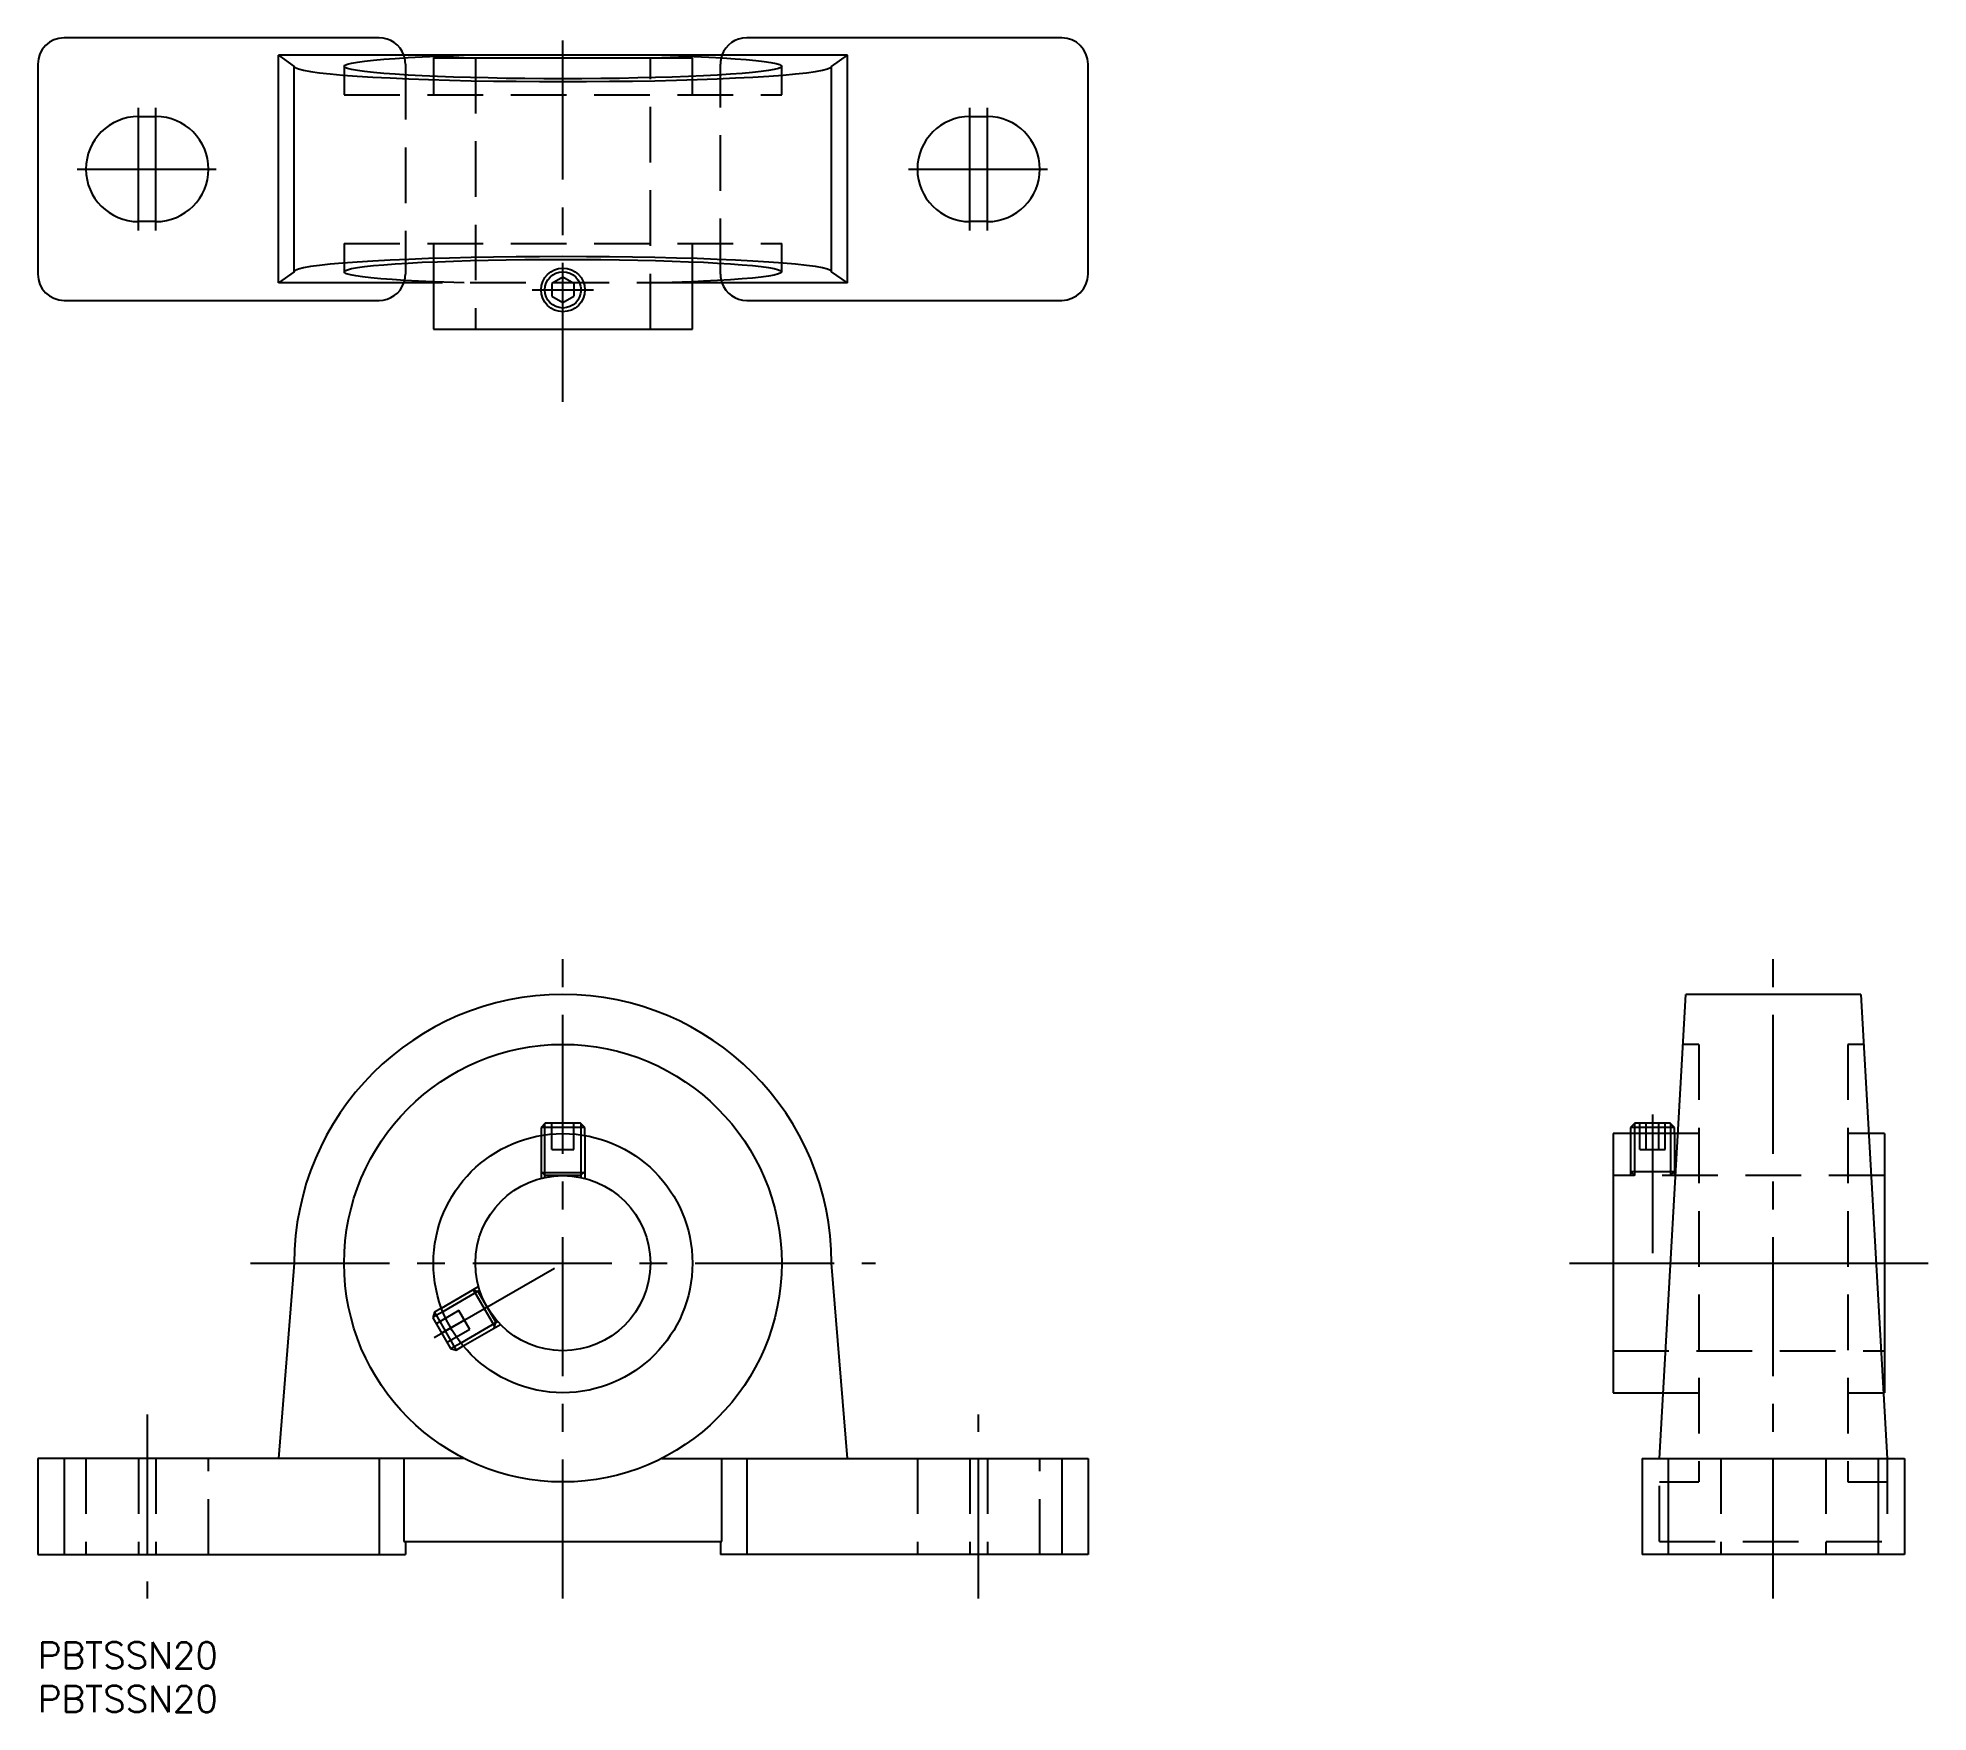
# Model space of a CAD drawing. Extents: x 0 to 216, y -8 to 183.
import ezdxf

# ---------------------------------------------------------------- set-up
doc = ezdxf.new("R2010")
doc.units = 0
doc.header["$LTSCALE"] = 0.5
doc.linetypes.add('CENTER', pattern=[50.8, 31.75, -6.35, 6.35, -6.35])
doc.linetypes.add('DASHED', pattern=[19.05, 12.7, -6.35])
for name, color, linetype in [('MSM_CENTER', 1, 'CENTER'), ('MSM_CONTINUOUS', 7, 'CONTINUOUS'), ('MSM_DASHED', 4, 'DASHED'), ('MSM_NARROW', 5, 'CONTINUOUS'), ('MSM_PART_NUMBER', 7, 'CONTINUOUS')]:
    doc.layers.add(name, color=color, linetype=linetype)
doc.styles.get("Standard").update_dxf_attribs({"font": 'txt.shx', "height": 3, "bigfont": 'bigfont.shx'})

msp = doc.modelspace()

# ---------------------------------------------------------------- linework, layer by layer
at = {"layer": 'MSM_CENTER'}
for p, q in [((60, 141.7), (60, 183)), ((11.5, 161.3), (11.5, 175.3)), ((13.5, 161.3), (13.5, 175.3)), ((106.5, 161.3), (106.5, 175.3)), ((108.5, 161.3), (108.5, 175.3)), ((4.5, 168.3), (20.5, 168.3)), ((99.5, 168.3), (115.5, 168.3)), ((56.5, 154.5), (63.5, 154.5)), ((60, 5), (60, 79)), ((198.3, 5), (198.3, 79)), ((184.5, 60.3), (184.5, 43.3)), ((24.3, 43.3), (95.7, 43.3)), ((45.28, 34.8), (60, 43.3)), ((175, 43.3), (216, 43.3)), ((12.5, 26), (12.5, 5)), ((107.5, 5), (107.5, 26))]:
    msp.add_line(p, q, dxfattribs=at)
at = {"layer": 'MSM_CONTINUOUS'}
for p, q in [((39, 183.3), (3, 183.3)), ((117, 183.3), (81, 183.3)), ((0, 180.3), (0, 156.3)), ((27.5, 155.3), (27.5, 181.3)), ((27.5, 181.3), (29.3, 180.04)), ((92.5, 181.3), (27.5, 181.3)), ((29.3, 156.56), (29.3, 180.04)), ((29.3, 180.04), (29.42, 179.89)), ((29.42, 179.89), (29.77, 179.74)), ((29.77, 179.74), (30.35, 179.59)), ((30.35, 179.59), (31.15, 179.44)), ((31.15, 179.44), (32.18, 179.3)), ((32.18, 179.3), (33.41, 179.17)), ((35, 180.04), (35.1, 180.16)), ((35.1, 179.91), (35, 180.04)), ((35.1, 180.16), (35.38, 180.28)), ((35.38, 179.79), (35.1, 179.91)), ((35.38, 180.28), (35.85, 180.4)), ((35.85, 179.67), (35.38, 179.79)), ((35.85, 180.4), (36.51, 180.52)), ((36.51, 179.55), (35.85, 179.67)), ((36.51, 180.52), (37.34, 180.64)), ((37.34, 179.44), (36.51, 179.55)), ((37.34, 180.64), (38.35, 180.75)), ((38.35, 179.33), (37.34, 179.44)), ((38.35, 180.75), (39.52, 180.85)), ((39.52, 179.23), (38.35, 179.33)), ((39.52, 180.85), (40.85, 180.95)), ((40.85, 180.95), (42.32, 181.04)), ((42.32, 181.04), (43.93, 181.12)), ((43.93, 181.12), (45.66, 181.2)), ((45.2, 181), (74.8, 181)), ((45.2, 181), (45.2, 178.9)), ((45.66, 181.2), (47.5, 181.26)), ((47.5, 181.26), (48.7, 181.3)), ((71.3, 181.3), (73.2, 181.24)), ((73.2, 181.24), (75, 181.17)), ((74.8, 178.9), (74.8, 181)), ((75, 181.17), (76.69, 181.09)), ((76.69, 181.09), (78.25, 181.01)), ((78.25, 181.01), (79.67, 180.91)), ((79.67, 180.91), (80.94, 180.81)), ((81.65, 179.33), (80.48, 179.23)), ((80.94, 180.81), (82.05, 180.7)), ((82.66, 179.44), (81.65, 179.33)), ((82.05, 180.7), (82.99, 180.59)), ((83.49, 179.55), (82.66, 179.44)), ((82.99, 180.59), (83.76, 180.48)), ((84.15, 179.67), (83.49, 179.55)), ((83.76, 180.48), (84.35, 180.36)), ((84.62, 179.79), (84.15, 179.67)), ((84.35, 180.36), (84.75, 180.24)), ((84.9, 179.91), (84.62, 179.79)), ((84.75, 180.24), (84.96, 180.11)), ((85, 180.04), (84.9, 179.91)), ((84.96, 180.11), (85, 180.04)), ((86.59, 179.17), (87.82, 179.3)), ((87.82, 179.3), (88.85, 179.44)), ((88.85, 179.44), (89.65, 179.59)), ((89.65, 179.59), (90.23, 179.74)), ((90.23, 179.74), (90.58, 179.89)), ((90.58, 179.89), (90.7, 180.04)), ((90.7, 180.04), (92.5, 181.3)), ((90.7, 156.56), (90.7, 180.04)), ((92.5, 155.3), (92.5, 181.3)), ((120, 156.3), (120, 180.3)), ((33.41, 179.17), (34.85, 179.04)), ((34.85, 179.04), (36.48, 178.92)), ((36.48, 178.92), (38.29, 178.81)), ((38.29, 178.81), (40.27, 178.71)), ((40.85, 179.13), (39.52, 179.23)), ((40.27, 178.71), (42.39, 178.61)), ((42.32, 179.04), (40.85, 179.13)), ((43.93, 178.95), (42.32, 179.04)), ((42.39, 178.61), (44.65, 178.53)), ((45.66, 178.88), (43.93, 178.95)), ((44.65, 178.53), (47.03, 178.46)), ((47.5, 178.81), (45.66, 178.88)), ((47.03, 178.46), (49.5, 178.4)), ((49.43, 178.76), (47.5, 178.81)), ((51.45, 178.71), (49.43, 178.76)), ((49.5, 178.4), (52.05, 178.36)), ((53.53, 178.67), (51.45, 178.71)), ((52.05, 178.36), (54.67, 178.33)), ((55.66, 178.64), (53.53, 178.67)), ((54.67, 178.33), (57.32, 178.31)), ((57.82, 178.63), (55.66, 178.64)), ((57.32, 178.31), (60, 178.3)), ((60, 178.62), (57.82, 178.63)), ((62.18, 178.63), (60, 178.62)), ((60, 178.3), (62.68, 178.31)), ((64.34, 178.64), (62.18, 178.63)), ((62.68, 178.31), (65.33, 178.33)), ((66.47, 178.67), (64.34, 178.64)), ((65.33, 178.33), (67.95, 178.36)), ((68.55, 178.71), (66.47, 178.67)), ((67.95, 178.36), (70.5, 178.4)), ((70.57, 178.76), (68.55, 178.71)), ((70.5, 178.4), (72.97, 178.46)), ((72.5, 178.81), (70.57, 178.76)), ((74.34, 178.88), (72.5, 178.81)), ((72.97, 178.46), (75.35, 178.53)), ((76.07, 178.95), (74.34, 178.88)), ((75.35, 178.53), (77.61, 178.61)), ((77.68, 179.04), (76.07, 178.95)), ((77.61, 178.61), (79.73, 178.71)), ((79.15, 179.13), (77.68, 179.04)), ((80.48, 179.23), (79.15, 179.13)), ((79.73, 178.71), (81.71, 178.81)), ((81.71, 178.81), (83.52, 178.92)), ((83.52, 178.92), (85.15, 179.04)), ((85.15, 179.04), (86.59, 179.17)), ((11.5, 174.3), (13.5, 174.3)), ((106.5, 174.3), (108.5, 174.3)), ((13.5, 162.3), (11.5, 162.3)), ((108.5, 162.3), (106.5, 162.3)), ((38.29, 157.79), (36.48, 157.68)), ((40.27, 157.89), (38.29, 157.79)), ((42.39, 157.99), (40.27, 157.89)), ((44.65, 158.07), (42.39, 157.99)), ((43.93, 157.65), (45.66, 157.72)), ((47.03, 158.14), (44.65, 158.07)), ((45.2, 157.7), (45.2, 150)), ((45.66, 157.72), (47.5, 157.79)), ((49.5, 158.2), (47.03, 158.14)), ((47.5, 157.79), (49.43, 157.84)), ((49.43, 157.84), (51.45, 157.89)), ((52.05, 158.24), (49.5, 158.2)), ((51.45, 157.89), (53.53, 157.93)), ((54.67, 158.27), (52.05, 158.24)), ((53.53, 157.93), (55.66, 157.96)), ((57.32, 158.29), (54.67, 158.27)), ((55.66, 157.96), (57.82, 157.97)), ((60, 158.3), (57.32, 158.29)), ((57.82, 157.97), (60, 157.98)), ((62.68, 158.29), (60, 158.3)), ((60, 157.98), (62.18, 157.97)), ((62.18, 157.97), (64.34, 157.96)), ((65.33, 158.27), (62.68, 158.29)), ((64.34, 157.96), (66.47, 157.93)), ((67.95, 158.24), (65.33, 158.27)), ((66.47, 157.93), (68.55, 157.89)), ((70.5, 158.2), (67.95, 158.24)), ((68.55, 157.89), (70.57, 157.84)), ((72.97, 158.14), (70.5, 158.2)), ((70.57, 157.84), (72.5, 157.79)), ((72.5, 157.79), (74.34, 157.72)), ((75.35, 158.07), (72.97, 158.14)), ((74.34, 157.72), (76.07, 157.65)), ((74.8, 150), (74.8, 157.7)), ((77.61, 157.99), (75.35, 158.07)), ((79.73, 157.89), (77.61, 157.99)), ((81.71, 157.79), (79.73, 157.89)), ((83.52, 157.68), (81.71, 157.79)), ((29.3, 156.56), (27.5, 155.3)), ((29.42, 156.71), (29.3, 156.56)), ((29.77, 156.86), (29.42, 156.71)), ((30.35, 157.01), (29.77, 156.86)), ((31.15, 157.16), (30.35, 157.01)), ((32.18, 157.3), (31.15, 157.16)), ((33.41, 157.43), (32.18, 157.3)), ((34.85, 157.56), (33.41, 157.43)), ((36.48, 157.68), (34.85, 157.56)), ((35, 156.56), (35.1, 156.69)), ((35.05, 156.47), (35, 156.56)), ((35.29, 156.35), (35.05, 156.47)), ((35.1, 156.69), (35.38, 156.81)), ((35.71, 156.23), (35.29, 156.35)), ((35.38, 156.81), (35.85, 156.93)), ((36.32, 156.11), (35.71, 156.23)), ((35.85, 156.93), (36.51, 157.05)), ((37.11, 155.99), (36.32, 156.11)), ((36.51, 157.05), (37.34, 157.16)), ((38.07, 155.88), (37.11, 155.99)), ((37.34, 157.16), (38.35, 157.27)), ((39.2, 155.78), (38.07, 155.88)), ((38.35, 157.27), (39.52, 157.37)), ((40.49, 155.68), (39.2, 155.78)), ((39.52, 157.37), (40.85, 157.47)), ((41.93, 155.58), (40.49, 155.68)), ((40.85, 157.47), (42.32, 157.56)), ((43.5, 155.5), (41.93, 155.58)), ((42.32, 157.56), (43.93, 157.65)), ((60, 155.94), (58.75, 155.22)), ((61.25, 155.22), (60, 155.94)), ((76.07, 157.65), (77.68, 157.56)), ((77.68, 155.56), (76.07, 155.48)), ((77.68, 157.56), (79.15, 157.47)), ((79.15, 155.65), (77.68, 155.56)), ((79.15, 157.47), (80.48, 157.37)), ((80.48, 155.75), (79.15, 155.65)), ((80.48, 157.37), (81.65, 157.27)), ((81.65, 155.85), (80.48, 155.75)), ((81.65, 157.27), (82.66, 157.16)), ((82.66, 155.96), (81.65, 155.85)), ((82.66, 157.16), (83.49, 157.05)), ((83.49, 156.08), (82.66, 155.96)), ((83.49, 157.05), (84.15, 156.93)), ((84.15, 156.2), (83.49, 156.08)), ((85.15, 157.56), (83.52, 157.68)), ((84.15, 156.93), (84.62, 156.81)), ((84.62, 156.32), (84.15, 156.2)), ((84.62, 156.81), (84.9, 156.69)), ((84.9, 156.44), (84.62, 156.32)), ((84.9, 156.69), (85, 156.56)), ((85, 156.56), (84.9, 156.44)), ((86.59, 157.43), (85.15, 157.56)), ((87.82, 157.3), (86.59, 157.43)), ((88.85, 157.16), (87.82, 157.3)), ((89.65, 157.01), (88.85, 157.16)), ((90.23, 156.86), (89.65, 157.01)), ((90.58, 156.71), (90.23, 156.86)), ((90.7, 156.56), (90.58, 156.71)), ((92.5, 155.3), (90.7, 156.56)), ((45.2, 155.3), (27.5, 155.3)), ((45.2, 155.42), (43.5, 155.5)), ((58.75, 155.22), (58.75, 153.78)), ((58.75, 153.78), (60, 153.06)), ((60, 153.06), (61.25, 153.78)), ((61.25, 155.22), (61.25, 153.78)), ((76.07, 155.48), (74.8, 155.42)), ((92.5, 155.3), (74.8, 155.3)), ((3, 153.3), (39, 153.3)), ((81, 153.3), (117, 153.3)), ((45.2, 150), (74.8, 150)), ((185.3, 21), (188.3, 74)), ((208.3, 74), (188.3, 74)), ((208.3, 74), (211.3, 21)), ((57.99, 59.3), (57.5, 58.81)), ((57.5, 58.81), (57.5, 57.89)), ((62.5, 58.81), (57.5, 58.81)), ((62.01, 59.3), (57.99, 59.3)), ((62.5, 58.81), (62.01, 59.3)), ((62.5, 57.89), (62.5, 58.81)), ((182.49, 59.3), (182, 58.81)), ((182, 58.81), (182, 58.1)), ((187, 58.81), (182, 58.81)), ((186.51, 59.3), (182.49, 59.3)), ((187, 58.81), (186.51, 59.3)), ((187, 58.1), (187, 58.81)), ((187.4, 58.1), (180, 58.1)), ((180, 58.1), (180, 28.5)), ((211, 58.1), (209.2, 58.1)), ((211, 58.1), (211, 28.5)), ((29.3, 43.3), (27.5, 21)), ((92.5, 21), (90.7, 43.3)), ((186.56, 43.3), (210.04, 43.3)), ((45.32, 37.71), (45.14, 37.04)), ((45.14, 37.04), (47.15, 33.56)), ((46.12, 38.17), (45.32, 37.71)), ((45.32, 37.71), (47.82, 33.38)), ((47.15, 33.56), (47.82, 33.38)), ((47.82, 33.38), (48.62, 33.84)), ((180, 28.5), (185.72, 28.5)), ((210.88, 28.5), (211, 28.5)), ((48.7, 21), (0, 21)), ((0, 21), (0, 10)), ((41.83, 21), (41.83, 11.5)), ((71.3, 21), (120, 21)), ((78.17, 11.5), (78.17, 21)), ((120, 21), (120, 10)), ((183.3, 21), (183.3, 10)), ((183.3, 21), (213.3, 21)), ((213.3, 21), (213.3, 10)), ((41.83, 11.5), (78.17, 11.5)), ((42, 11.5), (42, 10)), ((78, 11.5), (78, 10)), ((0, 10), (42, 10)), ((120, 10), (78, 10)), ((213.3, 10), (183.3, 10))]:
    msp.add_line(p, q, dxfattribs=at)
for centre, radius in [((60, 154.5), 2.5), ((60, 43.3), 25), ((60, 43.3), 14.8), ((60, 43.3), 10)]:
    msp.add_circle(centre, radius, dxfattribs=at)
for centre, radius, start, end in [((3, 180.3), 3, 90, 180), ((39, 180.3), 3, 19.4712, 90), ((81, 180.3), 3, 90, 160.5288), ((117, 180.3), 3, 0, 90), ((11.5, 168.3), 6, 90, 270), ((13.5, 168.3), 6, 270, 90), ((106.5, 168.3), 6, 90, 270), ((108.5, 168.3), 6, 270, 90), ((3, 156.3), 3, 180, 270), ((117, 156.3), 3, 270, 0), ((39, 156.3), 3, 270, 340.5288), ((81, 156.3), 3, 199.4712, 270), ((60, 43.3), 30.7, 360, 180)]:
    msp.add_arc(centre, radius, start, end, dxfattribs=at)
at = {"layer": 'MSM_DASHED'}
for p, q in [((35, 180.04), (35, 176.8)), ((42, 180.3), (42, 156.3)), ((50, 181), (50, 150)), ((70, 150), (70, 181)), ((78, 156.3), (78, 180.3)), ((85, 176.8), (85, 180.04)), ((45.2, 178.9), (45.2, 176.8)), ((74.8, 176.8), (74.8, 178.9)), ((35, 176.8), (85, 176.8)), ((35, 159.8), (85, 159.8)), ((35, 159.8), (35, 156.56)), ((45.2, 159.8), (45.2, 157.7)), ((74.8, 157.7), (74.8, 159.8)), ((85, 156.56), (85, 159.8)), ((48.7, 155.3), (45.2, 155.42)), ((74.8, 155.3), (45.2, 155.3)), ((74.8, 155.42), (71.3, 155.3)), ((189.8, 68.3), (187.98, 68.3)), ((189.8, 68.3), (189.8, 18.3)), ((208.62, 68.3), (206.8, 68.3)), ((206.8, 68.3), (206.8, 18.3)), ((58.75, 56.3), (58.75, 59.3)), ((60, 56.3), (60, 59.3)), ((61.25, 56.3), (61.25, 59.3)), ((183.06, 56.3), (183.06, 59.3)), ((183.78, 56.3), (183.78, 59.3)), ((185.22, 56.3), (185.22, 59.3)), ((185.94, 56.3), (185.94, 59.3)), ((57.5, 57.89), (57.5, 52.98)), ((57.93, 53.08), (57.93, 57.95)), ((58.75, 56.3), (61.25, 56.3)), ((62.07, 53.08), (62.07, 57.95)), ((62.5, 57.89), (62.5, 52.98)), ((182, 58.1), (182, 53.3)), ((182.43, 58.1), (182.43, 53.3)), ((183.06, 56.3), (185.94, 56.3)), ((186.57, 58.1), (186.57, 53.3)), ((187, 58.1), (187, 53.3)), ((189.8, 58.1), (187.4, 58.1)), ((209.2, 58.1), (206.8, 58.1)), ((57.5, 53.79), (57.99, 53.3)), ((57.63, 53.67), (62.38, 53.67)), ((62.01, 53.3), (57.99, 53.3)), ((62.01, 53.3), (62.5, 53.79)), ((211, 53.3), (180, 53.3)), ((182, 53.79), (182.49, 53.3)), ((182, 53.79), (187, 53.79)), ((186.51, 53.3), (187, 53.79)), ((46.12, 38.17), (50.36, 40.62)), ((50.49, 40.2), (46.27, 37.76)), ((50.33, 40.04), (49.66, 40.22)), ((52.21, 36.06), (49.84, 40.17)), ((50.33, 40.04), (52.34, 36.56)), ((48.12, 37.88), (45.52, 36.38)), ((48.74, 36.8), (46.14, 35.3)), ((49.37, 35.72), (48.12, 37.88)), ((49.37, 35.72), (46.77, 34.22)), ((52.56, 36.62), (48.34, 34.18)), ((48.62, 33.84), (52.86, 36.29)), ((52.16, 35.89), (52.34, 36.56)), ((180, 33.3), (211, 33.3)), ((185.72, 28.5), (189.8, 28.5)), ((206.8, 28.5), (210.88, 28.5)), ((5.5, 21), (5.5, 10)), ((11.5, 21), (11.5, 10)), ((13.5, 21), (13.5, 10)), ((19.5, 10), (19.5, 21)), ((100.5, 21), (100.5, 10)), ((106.5, 21), (106.5, 10)), ((108.5, 21), (108.5, 10)), ((114.5, 10), (114.5, 21)), ((185.3, 11.5), (185.3, 21)), ((192.3, 21), (192.3, 10)), ((204.3, 21), (204.3, 10)), ((211.3, 21), (211.3, 11.5)), ((185.3, 18.3), (189.8, 18.3)), ((206.8, 18.3), (211.3, 18.3)), ((185.3, 11.5), (211.3, 11.5))]:
    msp.add_line(p, q, dxfattribs=at)
for centre, start, end in [((39, 180.3), 0, 19.4712), ((81, 180.3), 160.5288, 180), ((39, 156.3), 340.5288, 360), ((81, 156.3), 180, 199.4712)]:
    msp.add_arc(centre, 3, start, end, dxfattribs=at)
at = {"layer": 'MSM_NARROW'}
for p, q in [((57.93, 57.95), (57.93, 59.24)), ((62.07, 57.95), (62.07, 59.24)), ((182.43, 59.24), (182.43, 58.1)), ((186.57, 59.24), (186.57, 58.1)), ((46.27, 37.76), (45.16, 37.12)), ((48.34, 34.18), (47.23, 33.54)), ((3, 21), (3, 10)), ((39, 21), (39, 10)), ((81, 21), (81, 10)), ((117, 21), (117, 10)), ((186.3, 21), (186.3, 10)), ((210.3, 21), (210.3, 10))]:
    msp.add_line(p, q, dxfattribs=at)
msp.add_circle((60, 154.5), 2.07, dxfattribs=at)

# ---------------------------------------------------------------- texts
at = {"layer": 'MSM_PART_NUMBER'}
for p in [(0, -3), (0, -8)]:
    msp.add_text('PBTSSN20', height=3, dxfattribs=at).set_placement(p)

doc.saveas('drawing.dxf')
